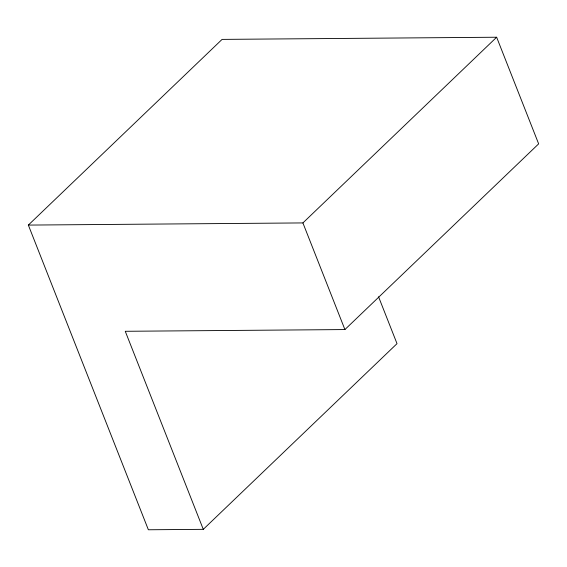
<?xml version="1.0" encoding="UTF-8"?>
<svg xmlns="http://www.w3.org/2000/svg" width="567" height="567" viewBox="0 0 567 567"><rect width="100%" height="100%" fill="white"/><g stroke="black" fill="none" stroke-linecap="round" stroke-linejoin="round"><path stroke-width="0.85" d="M28.35 225.085L222.087 39.392L496.642 37.231L538.65 143.869L344.913 329.562L125.264 331.291L203.277 529.337L148.37 529.769L28.35 225.085L302.906 222.923L496.642 37.231M203.277 529.337L397.02 343.645L378.565 296.803M302.906 222.923L344.913 329.562"/></g></svg>
